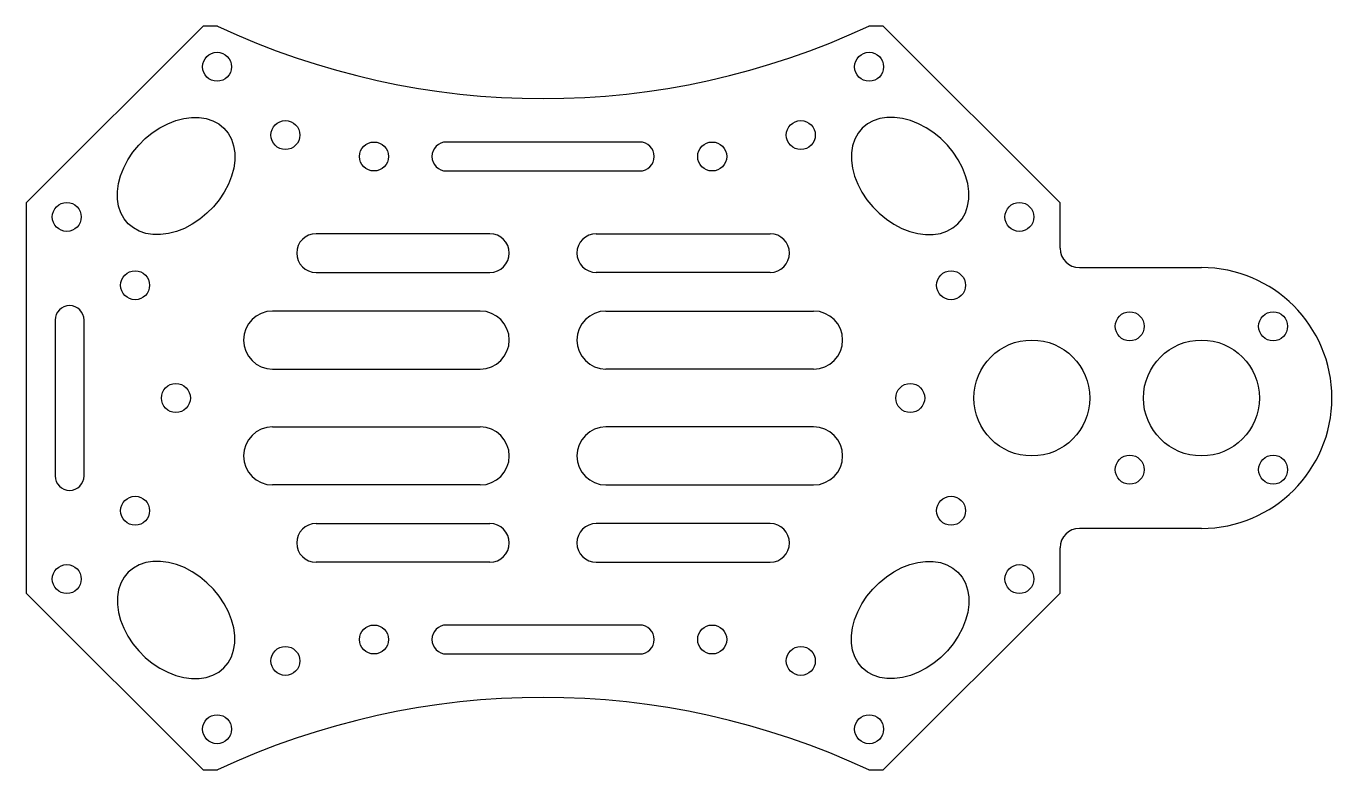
# Model space of a CAD drawing. Header units: millimetres. Extents: x -54 to 82, y -39 to 39.
import ezdxf

# ---------------------------------------------------------------- set-up
doc = ezdxf.new("R2010")
doc.units = ezdxf.units.MM

msp = doc.modelspace()

# ---------------------------------------------------------------- linework, layer by layer
at = {"color": 7, "linetype": 'Continuous', "lineweight": 25}
for p, q in [((-35.19, 38.5), (-53.5, 20.19)), ((-33.7, 38.5), (-35.19, 38.5)), ((35.19, 38.5), (33.7, 38.5)), ((35.19, 38.5), (53.5, 20.19)), ((10, 26.5), (-10, 26.5)), ((-10, 23.5), (10, 23.5)), ((-53.5, 20.19), (-53.5, -20.19)), ((53.5, 15.5), (53.5, 20.19)), ((-5.5, 17), (-23.5, 17)), ((5.5, 17), (23.5, 17)), ((-23.5, 13), (-5.5, 13)), ((23.5, 13), (5.5, 13)), ((55.5, 13.5), (68.13, 13.5)), ((-6.5, 9), (-28, 9)), ((6.5, 9), (28, 9)), ((-50.5, 8.06), (-50.5, -8.06)), ((-47.5, -8.06), (-47.5, 8.06)), ((-28, 3), (-6.5, 3)), ((28, 3), (6.5, 3)), ((-28, -3), (-6.5, -3)), ((28, -3), (6.5, -3)), ((-6.5, -9), (-28, -9)), ((6.5, -9), (28, -9)), ((-23.5, -13), (-5.5, -13)), ((23.5, -13), (5.5, -13)), ((68.13, -13.5), (55.5, -13.5)), ((53.5, -20.19), (53.5, -15.5)), ((-5.5, -17), (-23.5, -17)), ((5.5, -17), (23.5, -17)), ((-35.19, -38.5), (-53.5, -20.19)), ((35.19, -38.5), (53.5, -20.19)), ((10, -23.5), (-10, -23.5)), ((-10, -26.5), (10, -26.5)), ((-35.19, -38.5), (-33.7, -38.5)), ((33.7, -38.5), (35.19, -38.5))]:
    msp.add_line(p, q, dxfattribs=at)
at = {"color": 7, "linetype": 'Continuous', "lineweight": 25, "flags": 128}
for points in [[(-42.93, 18.03), (-43.37, 18.56), (-43.7, 19.17), (-43.93, 19.85), (-44.05, 20.59), (-44.05, 21.37), (-43.94, 22.19), (-43.72, 23.01), (-43.4, 23.84), (-42.97, 24.65), (-42.45, 25.44), (-41.85, 26.17), (-41.17, 26.85), (-40.44, 27.45), (-39.65, 27.97), (-38.84, 28.4), (-38.01, 28.72), (-37.19, 28.94), (-36.37, 29.05), (-35.59, 29.05), (-34.85, 28.93), (-34.17, 28.7), (-33.56, 28.37), (-33.03, 27.93), (-32.6, 27.4), (-32.26, 26.79), (-32.03, 26.11), (-31.91, 25.37), (-31.91, 24.59), (-32.02, 23.78), (-32.24, 22.95), (-32.56, 22.12), (-32.99, 21.31), (-33.51, 20.53), (-34.12, 19.79), (-34.79, 19.12), (-35.53, 18.51), (-36.31, 17.99), (-37.12, 17.56), (-37.95, 17.24), (-38.78, 17.02), (-39.59, 16.91), (-40.37, 16.91), (-41.11, 17.03), (-41.79, 17.26), (-42.4, 17.6), (-42.93, 18.03)], [(42.93, 18.03), (43.37, 18.56), (43.7, 19.17), (43.93, 19.85), (44.05, 20.59), (44.05, 21.37), (43.94, 22.19), (43.72, 23.01), (43.4, 23.84), (42.97, 24.65), (42.45, 25.44), (41.85, 26.17), (41.17, 26.85), (40.44, 27.45), (39.65, 27.97), (38.84, 28.4), (38.01, 28.72), (37.19, 28.94), (36.37, 29.05), (35.59, 29.05), (34.85, 28.93), (34.17, 28.7), (33.56, 28.37), (33.03, 27.93), (32.6, 27.4), (32.26, 26.79), (32.03, 26.11), (31.91, 25.37), (31.91, 24.59), (32.02, 23.78), (32.24, 22.95), (32.56, 22.12), (32.99, 21.31), (33.51, 20.53), (34.12, 19.79), (34.79, 19.12), (35.53, 18.51), (36.31, 17.99), (37.12, 17.56), (37.95, 17.24), (38.78, 17.02), (39.59, 16.91), (40.37, 16.91), (41.11, 17.03), (41.79, 17.26), (42.4, 17.6), (42.93, 18.03)], [(-42.93, -18.03), (-43.37, -18.56), (-43.7, -19.17), (-43.93, -19.85), (-44.05, -20.59), (-44.05, -21.37), (-43.94, -22.19), (-43.72, -23.01), (-43.4, -23.84), (-42.97, -24.65), (-42.45, -25.44), (-41.85, -26.17), (-41.17, -26.85), (-40.44, -27.45), (-39.65, -27.97), (-38.84, -28.4), (-38.01, -28.72), (-37.19, -28.94), (-36.37, -29.05), (-35.59, -29.05), (-34.85, -28.93), (-34.17, -28.7), (-33.56, -28.37), (-33.03, -27.93), (-32.6, -27.4), (-32.26, -26.79), (-32.03, -26.11), (-31.91, -25.37), (-31.91, -24.59), (-32.02, -23.78), (-32.24, -22.95), (-32.56, -22.12), (-32.99, -21.31), (-33.51, -20.53), (-34.12, -19.79), (-34.79, -19.12), (-35.53, -18.51), (-36.31, -17.99), (-37.12, -17.56), (-37.95, -17.24), (-38.78, -17.02), (-39.59, -16.91), (-40.37, -16.91), (-41.11, -17.03), (-41.79, -17.26), (-42.4, -17.6), (-42.93, -18.03)], [(42.93, -18.03), (43.37, -18.56), (43.7, -19.17), (43.93, -19.85), (44.05, -20.59), (44.05, -21.37), (43.94, -22.19), (43.72, -23.01), (43.4, -23.84), (42.97, -24.65), (42.45, -25.44), (41.85, -26.17), (41.17, -26.85), (40.44, -27.45), (39.65, -27.97), (38.84, -28.4), (38.01, -28.72), (37.19, -28.94), (36.37, -29.05), (35.59, -29.05), (34.85, -28.93), (34.17, -28.7), (33.56, -28.37), (33.03, -27.93), (32.6, -27.4), (32.26, -26.79), (32.03, -26.11), (31.91, -25.37), (31.91, -24.59), (32.02, -23.78), (32.24, -22.95), (32.56, -22.12), (32.99, -21.31), (33.51, -20.53), (34.12, -19.79), (34.79, -19.12), (35.53, -18.51), (36.31, -17.99), (37.12, -17.56), (37.95, -17.24), (38.78, -17.02), (39.59, -16.91), (40.37, -16.91), (41.11, -17.03), (41.79, -17.26), (42.4, -17.6), (42.93, -18.03)]]:
    msp.add_lwpolyline(points, dxfattribs=at)
at = {"color": 7, "linetype": 'Continuous', "lineweight": 25}
for centre, radius in [((-33.74, 34.29), 1.5), ((33.74, 34.29), 1.5), ((-26.67, 27.22), 1.5), ((26.67, 27.22), 1.5), ((-17.5, 25), 1.5), ((17.5, 25), 1.5), ((-49.29, 18.74), 1.5), ((49.29, 18.74), 1.5), ((-42.22, 11.67), 1.5), ((42.22, 11.67), 1.5), ((60.71, 7.42), 1.5), ((75.55, 7.42), 1.5), ((50.58, 0), 6), ((68.13, 0), 6), ((-38, 0), 1.5), ((38, 0), 1.5), ((60.71, -7.42), 1.5), ((75.55, -7.42), 1.5), ((-42.22, -11.67), 1.5), ((42.22, -11.67), 1.5), ((-49.29, -18.74), 1.5), ((49.29, -18.74), 1.5), ((-17.5, -25), 1.5), ((17.5, -25), 1.5), ((-26.67, -27.22), 1.5), ((26.67, -27.22), 1.5), ((-33.74, -34.29), 1.5), ((33.74, -34.29), 1.5)]:
    msp.add_circle(centre, radius, dxfattribs=at)
for centre, radius, start, end in [((0, 110.47), 79.47, 244.9071, 295.0929), ((-10, 25), 1.5, 90, 270), ((10, 25), 1.5, 270, 90), ((-23.5, 15), 2, 90, 270), ((-5.5, 15), 2, 270, 90), ((5.5, 15), 2, 90, 270), ((23.5, 15), 2, 270, 90), ((55.5, 15.5), 2, 180, 270), ((68.13, 0), 13.5, 270, 90), ((-49, 8.06), 1.5, 0, 180), ((-28, 6), 3, 90, 270), ((-6.5, 6), 3, 270, 90), ((6.5, 6), 3, 90, 270), ((28, 6), 3, 270, 90), ((-28, -6), 3, 90, 270), ((-6.5, -6), 3, 270, 90), ((6.5, -6), 3, 90, 270), ((28, -6), 3, 270, 90), ((-49, -8.06), 1.5, 180, 0), ((-23.5, -15), 2, 90, 270), ((-5.5, -15), 2, 270, 90), ((5.5, -15), 2, 90, 270), ((23.5, -15), 2, 270, 90), ((55.5, -15.5), 2, 90, 180), ((-10, -25), 1.5, 90, 270), ((10, -25), 1.5, 270, 90), ((0, -110.47), 79.47, 64.9071, 115.0929)]:
    msp.add_arc(centre, radius, start, end, dxfattribs=at)

doc.saveas('drawing.dxf')
